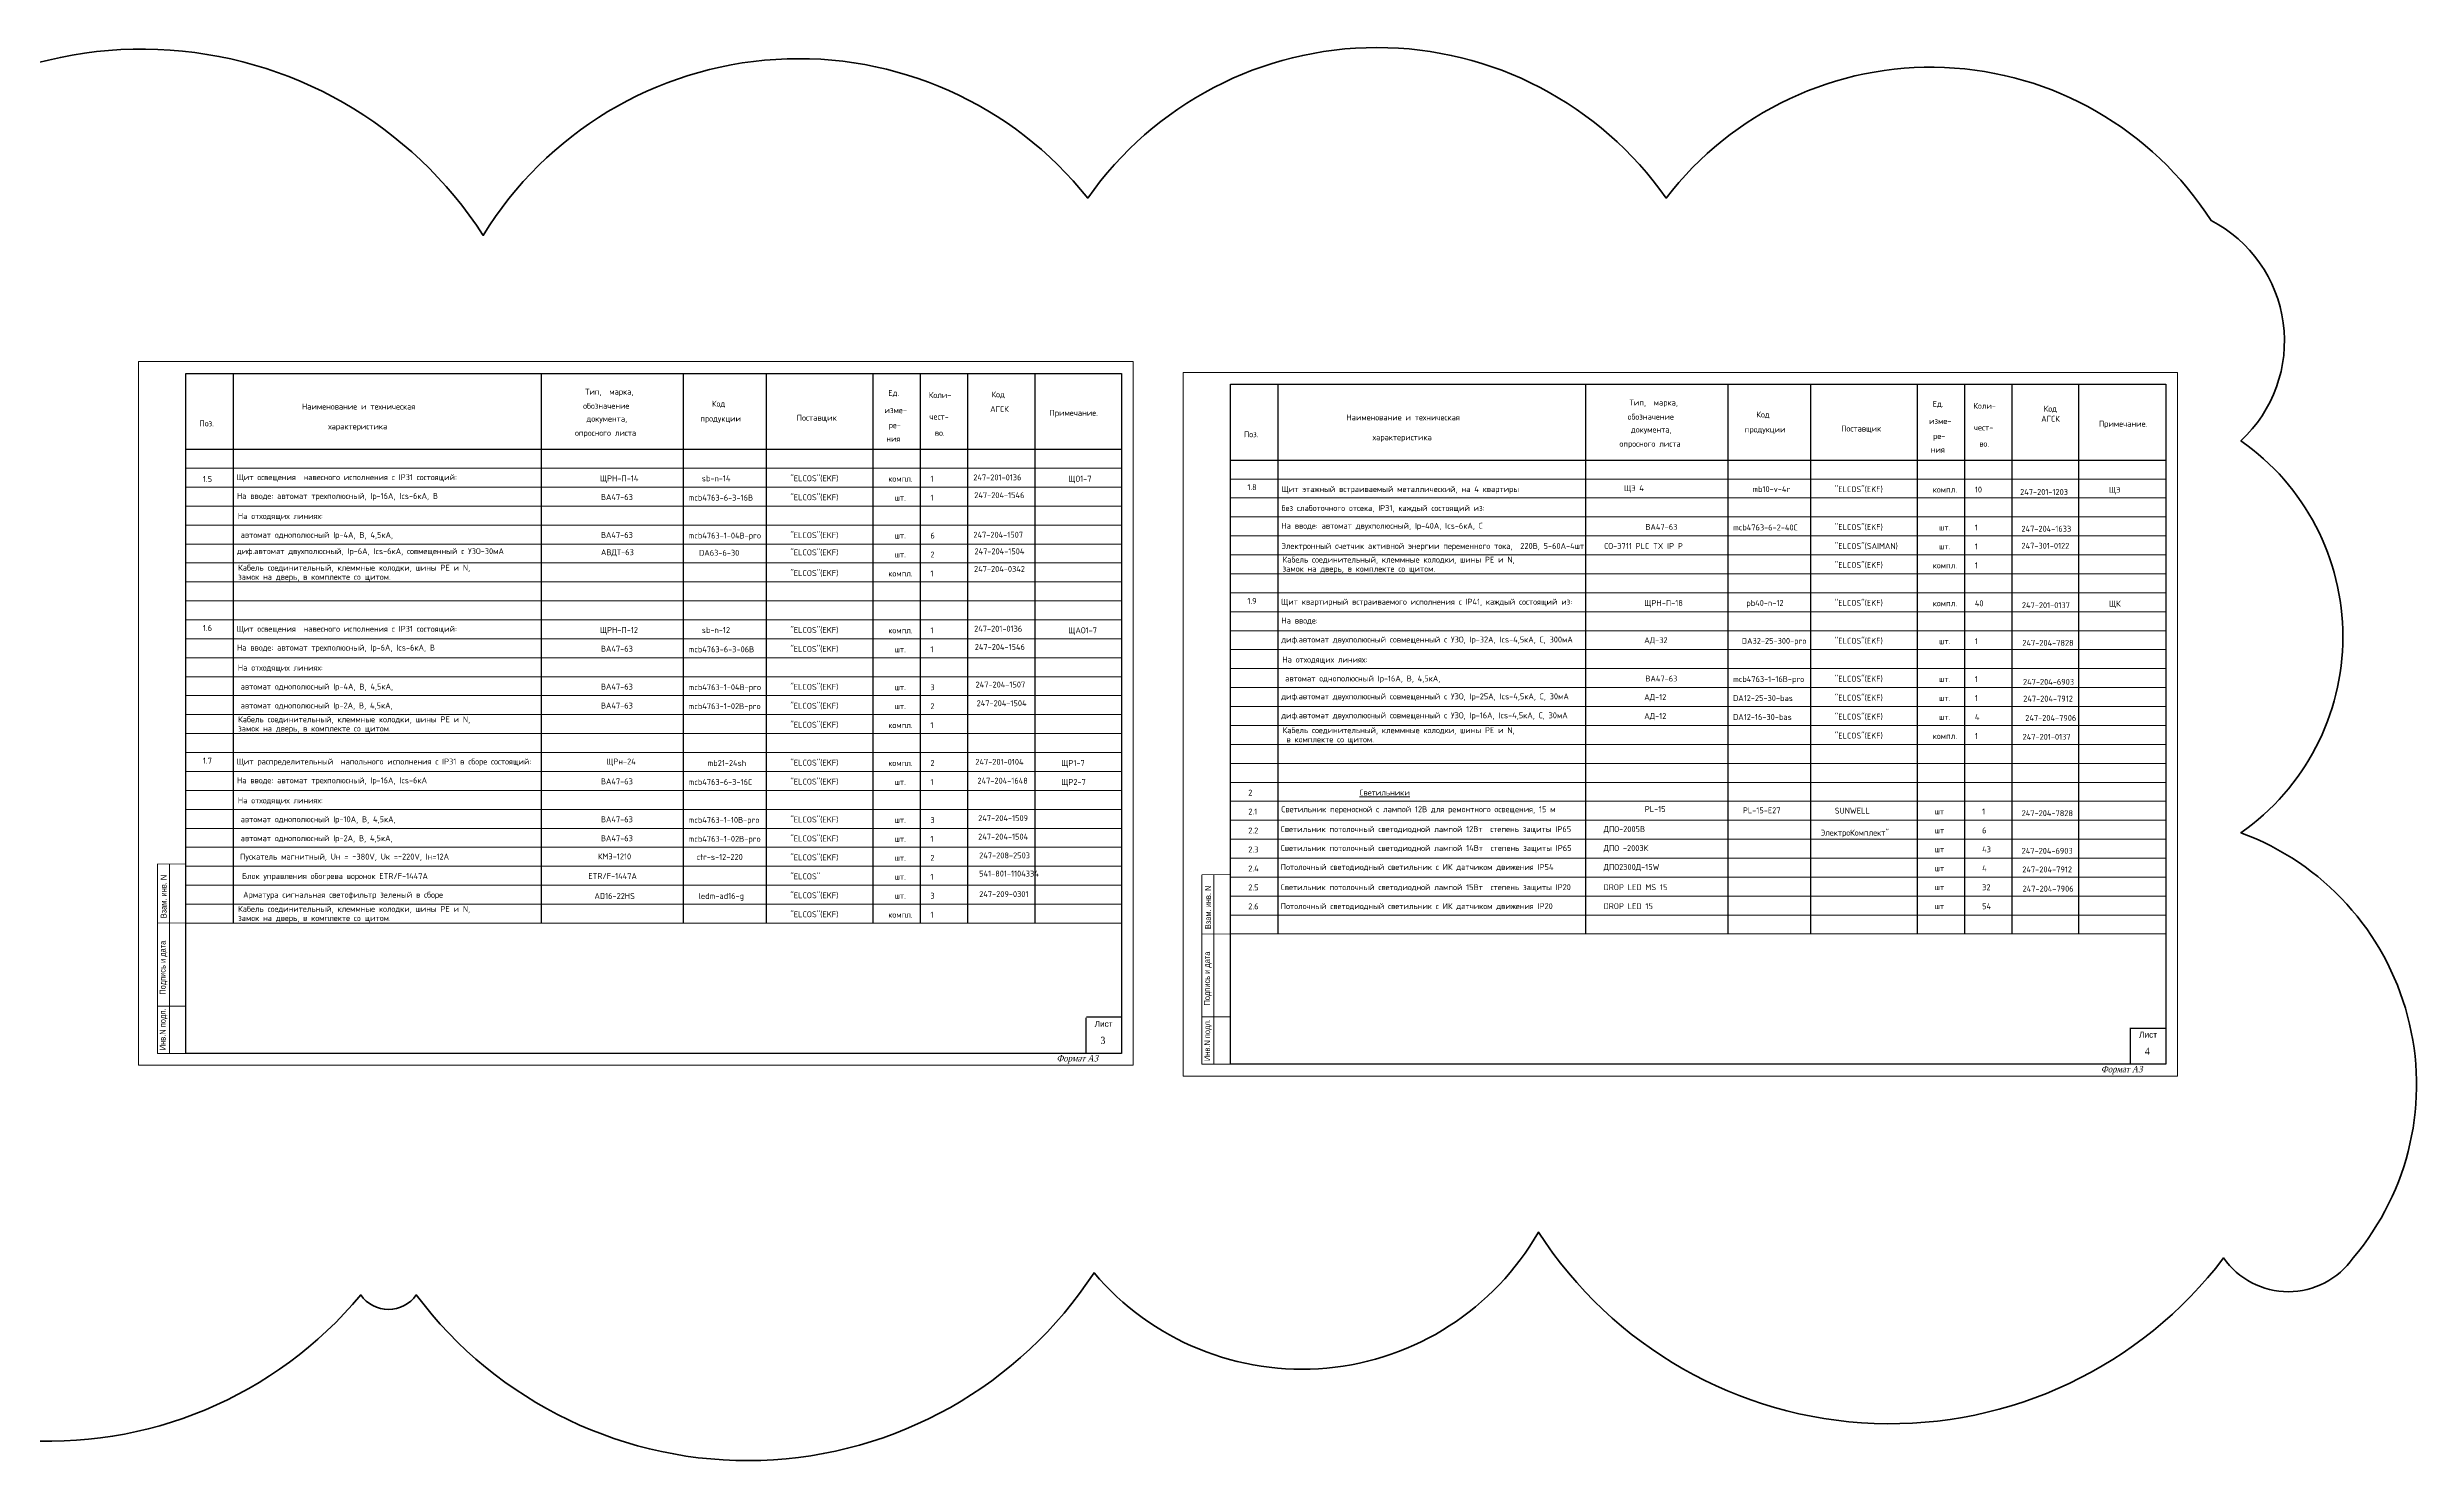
# Model space of a CAD drawing. Header units: millimetres. Extents: x 238368 to 12576735, y -3287118 to 3545602.
# Drawn here: x 5284862 to 5384904, y -2091532 to -2031892 of the extents above; entities that cross this region are included whole.
import ezdxf
from ezdxf.enums import TextEntityAlignment as Align

# ---------------------------------------------------------------- set-up
doc = ezdxf.new("R2010")
doc.units = ezdxf.units.MM
doc.linetypes.add('0', pattern=[0])
doc.layers.get('0').update_dxf_attribs({"lineweight": 13})
for name, color, linetype, lineweight in [('Text standart (rus)', 7, 'Continuous', 13), ('Спецификация ЭЛ', 7, 'Continuous', 0), ('ЭЛ текст', 7, 'Continuous', 20), ('ЭЛ. текст', 7, 'Continuous', 0), ('ЭОМ', 250, 'Continuous', 35)]:
    doc.layers.add(name, color=color, linetype=linetype, lineweight=lineweight)
doc.layers.add('Рамка_чертежа', color=7, linetype='Continuous')
doc.styles.add('Arial', font='arial.ttf')
doc.styles.get("Standard").update_dxf_attribs({"font": 'isocpeur.ttf', "width": 0.8})
doc.styles.add('TNRC', font='times.ttf')

msp = doc.modelspace()

# ---------------------------------------------------------------- linework, layer by layer
at = {"color": 7, "ltscale": 0.3}
for p, q in [((5289512, -2074350), (5289512, -2066361)), ((5290012, -2074350), (5290012, -2066361)), ((5333614, -2074808), (5333614, -2066819)), ((5334114, -2074808), (5334114, -2066819)), ((5289512, -2072350), (5290712, -2072350)), ((5333614, -2072808), (5334814, -2072808)), ((5290012, -2074350), (5289512, -2074350)), ((5290712, -2074350), (5290012, -2074350)), ((5334114, -2074808), (5333614, -2074808)), ((5334814, -2074808), (5334114, -2074808))]:
    msp.add_line(p, q, dxfattribs=at)
at = {"color": 7, "linetype": 'Continuous', "ltscale": 3, "const_width": 30}
for points in [[(5290712, -2074350), (5289512, -2074350), (5289512, -2066350), (5290712, -2066350)], [(5290012, -2066350), (5290012, -2074350)], [(5334814, -2074808), (5333614, -2074808), (5333614, -2066808), (5334814, -2066808)], [(5334114, -2066808), (5334114, -2074808)], [(5289512, -2068850), (5290712, -2068850)], [(5333614, -2069308), (5334814, -2069308)], [(5289512, -2072350), (5290712, -2072350)], [(5333614, -2072808), (5334814, -2072808)]]:
    msp.add_lwpolyline(points, dxfattribs=at)
at = {"layer": 'Рамка_чертежа', "lineweight": 30}
for p, q in [((5290712, -2074350), (5290712, -2045650)), ((5330212, -2045650), (5330212, -2074350)), ((5334814, -2074808), (5334814, -2046108)), ((5374314, -2046108), (5374314, -2074808)), ((5328712, -2072850), (5328712, -2074350)), ((5330245, -2072817), (5328745, -2072817)), ((5374298, -2073291), (5372798, -2073291)), ((5372814, -2073308), (5372814, -2074808)), ((5330212, -2074350), (5290712, -2074350)), ((5374314, -2074808), (5334814, -2074808))]:
    msp.add_line(p, q, dxfattribs=at)
at = {"layer": 'Спецификация ЭЛ', "color": 7, "linetype": '0', "lineweight": 18}
for p, q in [((5288712, -2074850), (5288712, -2045150)), ((5288712, -2045150), (5330712, -2045150)), ((5330712, -2074850), (5330712, -2045150)), ((5332814, -2075308), (5332814, -2045608)), ((5332814, -2045608), (5374814, -2045608)), ((5374814, -2075308), (5374814, -2045608)), ((5290712, -2049650), (5330212, -2049650)), ((5290712, -2050450), (5330212, -2050450)), ((5334814, -2050108), (5374314, -2050108)), ((5290712, -2051250), (5330212, -2051250)), ((5334814, -2050908), (5374314, -2050908)), ((5334814, -2051708), (5374314, -2051708)), ((5290712, -2052050), (5330212, -2052050)), ((5290712, -2052850), (5330212, -2052850)), ((5334814, -2052508), (5374314, -2052508)), ((5290712, -2053650), (5330212, -2053650)), ((5334814, -2053308), (5374314, -2053308)), ((5290712, -2054450), (5330212, -2054450)), ((5334814, -2054108), (5374314, -2054108)), ((5290712, -2055250), (5330212, -2055250)), ((5334814, -2054908), (5374314, -2054908)), ((5334814, -2055708), (5374314, -2055708)), ((5290712, -2056050), (5330212, -2056050)), ((5290712, -2056850), (5330212, -2056850)), ((5334814, -2056508), (5374314, -2056508)), ((5290712, -2057650), (5330212, -2057650)), ((5334814, -2057308), (5374314, -2057308)), ((5290712, -2058450), (5330212, -2058450)), ((5334814, -2058108), (5374314, -2058108)), ((5290712, -2059250), (5330212, -2059250)), ((5334814, -2058908), (5374314, -2058908)), ((5334814, -2059708), (5374314, -2059708)), ((5290712, -2060050), (5330212, -2060050)), ((5290712, -2060850), (5330212, -2060850)), ((5334814, -2060508), (5374314, -2060508)), ((5290712, -2061650), (5330212, -2061650)), ((5334814, -2061308), (5374314, -2061308)), ((5290712, -2062450), (5330212, -2062450)), ((5334814, -2062108), (5374314, -2062108)), ((5290712, -2063250), (5330212, -2063250)), ((5334814, -2062908), (5374314, -2062908)), ((5334814, -2063708), (5374314, -2063708)), ((5290712, -2064050), (5330212, -2064050)), ((5290712, -2064850), (5330212, -2064850)), ((5334814, -2064508), (5374314, -2064508)), ((5290712, -2065650), (5330212, -2065650)), ((5334814, -2065308), (5374314, -2065308)), ((5290712, -2066450), (5330212, -2066450)), ((5334814, -2066108), (5374314, -2066108)), ((5290712, -2067250), (5330212, -2067250)), ((5334814, -2066908), (5374314, -2066908)), ((5334814, -2067708), (5374314, -2067708)), ((5290712, -2068050), (5330212, -2068050)), ((5290712, -2068850), (5330212, -2068850)), ((5334814, -2068508), (5374314, -2068508)), ((5334814, -2069308), (5374314, -2069308)), ((5330712, -2074850), (5288712, -2074850)), ((5374814, -2075308), (5332814, -2075308))]:
    msp.add_line(p, q, dxfattribs=at)
at = {"layer": 'Спецификация ЭЛ', "color": 7, "linetype": '0', "lineweight": 30}
for p, q in [((5290712, -2066950), (5290712, -2045650)), ((5290712, -2045650), (5330212, -2045650)), ((5292712, -2045650), (5292712, -2068850)), ((5305712, -2045650), (5305712, -2068850)), ((5311712, -2045650), (5311712, -2068850)), ((5315212, -2045650), (5315212, -2068850)), ((5319712, -2045650), (5319712, -2068850)), ((5321712, -2045650), (5321712, -2068850)), ((5323712, -2045650), (5323712, -2068850)), ((5326560, -2045650), (5326560, -2068850)), ((5334814, -2067408), (5334814, -2046108)), ((5334814, -2046108), (5374314, -2046108)), ((5336814, -2046108), (5336814, -2069308)), ((5349814, -2046108), (5349814, -2069308)), ((5355814, -2046108), (5355814, -2069308)), ((5359314, -2046108), (5359314, -2069308)), ((5363814, -2046108), (5363814, -2069308)), ((5365814, -2046108), (5365814, -2069308)), ((5367814, -2046108), (5367814, -2069308)), ((5370628, -2046108), (5370628, -2069308)), ((5290712, -2048850), (5330212, -2048850)), ((5334814, -2049308), (5374314, -2049308))]:
    msp.add_line(p, q, dxfattribs=at)
at = {"layer": 'ЭОМ', "color": 2, "lineweight": 50, "ltscale": 100}
msp.add_lwpolyline([(5270102, -2082199, 0.5205671), (5298093, -2084543, 0.5205671), (5298093, -2084543, 0.5205671), (5300439, -2084543, 0.5205671), (5329056, -2083605, 0.5205671), (5329056, -2083605, 0.5205671), (5347822, -2081886, 0.5205671), (5376752, -2082980, 0.5205671), (5376752, -2082980, 0.5205671), (5382225, -2082980, 0.5205671), (5377484, -2065038, 0.5205671), (5377484, -2048491, 0.5205671), (5376224, -2039199, 0.5205671), (5353217, -2038254, 0.5205671), (5328793, -2038254, 0.5205671), (5303265, -2039829, 0.5205671), (5275216, -2038726, 0.5205671)], format="xyb", dxfattribs=at)

# ---------------------------------------------------------------- texts
at = {"style": 'Arial'}
for p in [(5329462, -2073100), (5373564, -2073558)]:
    msp.add_text('Лист', height=250, dxfattribs=at).set_placement(p, align=Align.MIDDLE_CENTER)
at = {"lineweight": 15, "style": 'TNRC', "width": 0.9}
for s, p in [('3', (5329432, -2073797, -26)), ('4', (5373535, -2074255, -26))]:
    msp.add_text(s, height=300, dxfattribs=at).set_placement(p, align=Align.MIDDLE_CENTER)
at = {"layer": 'Text standart (rus)'}
for s, p in [('Тип,  марка,', (5307570, -2046547)), ('Код', (5312922, -2047053)), ('Ед.', (5320366, -2046603)), ('Коли-', (5322081, -2046687)), ('Тип,  марка,', (5351672, -2047005)), ('Ед.', (5364468, -2047062)), ('Поз.', (5291282, -2047887)), ('Наименование и техническая', (5295609, -2047174)), ('характеристика', (5296722, -2048013)), ('обозначение', (5307484, -2047146)), ('документа,', (5307627, -2047687)), ('продукции', (5312431, -2047681)), ('Поставщик', (5316504, -2047645)), ('изме-', (5320212, -2047328)), ('ре-', (5320384, -2047962)), ('чест-', (5322106, -2047599)), ('Примечание.', (5327176, -2047441)), ('Наименование и техническая', (5339712, -2047632)), ('обозначение', (5351587, -2047604)), ('Код', (5357024, -2047511)), ('Поставщик', (5360606, -2048103)), ('изме-', (5364314, -2047786)), ('Коли-', (5366184, -2047145)), ('Примечание.', (5371488, -2047900)), ('опросного листа', (5307142, -2048286)), ('ния', (5320288, -2048534)), ('во.', (5322335, -2048284)), ('Поз.', (5335385, -2048345)), ('характеристика', (5340824, -2048472)), ('опросного листа', (5351244, -2048745)), ('документа,', (5351729, -2048146)), ('продукции', (5356534, -2048139)), ('ния', (5364390, -2048993)), ('ре-', (5364486, -2048420)), ('чест-', (5366209, -2048058)), ('во.', (5366437, -2048742)), ('1.5', (5291429, -2050231)), ('Щит освещения  навесного исполнения с IP31 состоящий: ', (5292854, -2050155)), ('На вводе: автомат трехполюсный, Iр-16А, Ics-6кА, B', (5292864, -2050948)), ('ЩРН-П-14', (5308188, -2050205)), ('ВА47-63', (5308236, -2050994)), ('mcb4763-6-3-16B', (5311938, -2051018)), ('sb-n-14', (5312495, -2050205)), (' "ELCOS"(EKF)', (5316072, -2050202)), (' "ELCOS"(EKF)', (5316072, -2051002)), ('компл.', (5320369, -2050219)), ('шт.', (5320640, -2051019)), ('1', (5322148, -2050219)), ('1', (5322148, -2051019)), ('ЩО1-7', (5327969, -2050218)), ('1.8', (5335532, -2050577)), ('Щит этажный встраиваемый металлический, на 4 квартиры ', (5336975, -2050658)), ('ЩЭ 4', (5351434, -2050618)), ('mb10-v-4r', (5356855, -2050658)), (' "ELCOS"(EKF)', (5360174, -2050660)), ('компл.', (5364471, -2050677)), ('10', (5366251, -2050677)), ('ЩЭ', (5371908, -2050689)), ('На отходящих линиях: ', (5292903, -2051795)), ('без слаботочного отсека, IP31, каждый состоящий из:', (5336975, -2051458)), ('автомат однополюсный Iр-4А, B, 4,5кA,', (5293024, -2052591)), ('ВА47-63', (5308236, -2052594)), ('mcb4763-1-04В-pro', (5311938, -2052618)), (' "ELCOS"(EKF)', (5316072, -2052602)), ('шт.', (5320640, -2052619)), ('6', (5322148, -2052619)), ('Электронный счетчик активной энергии переменного тока,  220В, 5-60А-4шт', (5336975, -2053058)), ('На вводе: автомат двухполюсный, Iр-40А, Ics-6кА, С', (5336967, -2052206)), ('СО-Э711 PLC TX IP P', (5350605, -2053058)), ('ВА47-63', (5352339, -2052252)), ('mcb4763-6-2-40С', (5356041, -2052276)), (' "ELCOS"(EKF)', (5360174, -2052260)), (' "ELCOS"(SAIMAN)', (5360174, -2053060)), ('шт.', (5364742, -2052277)), ('1', (5366251, -2052277)), ('1', (5366251, -2053077)), ('диф.автомат двухполюсный, Iр-6А, Ics-6кА, совмещенный с УЗО-30мА', (5292864, -2053276)), ('Кабель соединительный, клеммные колодки, шины PE и N, ', (5292916, -2053975)), ('АВДТ-63', (5308236, -2053322)), ('DA63-6-30', (5312381, -2053346)), (' "ELCOS"(EKF)', (5316072, -2053330)), ('шт.', (5320640, -2053419)), ('2', (5322148, -2053419)), ('замок на дверь, в комплекте со щитом.', (5337019, -2054020)), ('Кабель соединительный, клеммные колодки, шины PE и N, ', (5337019, -2053633)), (' "ELCOS"(EKF)', (5360174, -2053860)), ('компл.', (5364471, -2053877)), ('шт.', (5364742, -2053077)), ('1', (5366251, -2053877)), ('замок на дверь, в комплекте со щитом.', (5292916, -2054362)), (' "ELCOS"(EKF)', (5316072, -2054202)), ('компл.', (5320369, -2054219)), ('1', (5322148, -2054219)), ('1.9', (5335532, -2055377)), ('Щит квартирный встраиваемого исполнения с IP41, каждый состоящий из: ', (5336957, -2055413)), ('ЩРН-П-18', (5352291, -2055464)), ('pb40-n-12', (5356598, -2055464)), (' "ELCOS"(EKF)', (5360174, -2055460)), ('компл.', (5364471, -2055477)), ('40', (5366251, -2055477)), ('ЩК', (5371908, -2055489)), ('1.6', (5291429, -2056519)), ('Щит освещения  навесного исполнения с IP31 состоящий: ', (5292854, -2056555)), ('ЩРН-П-12', (5308188, -2056605)), ('sb-n-12', (5312495, -2056605)), (' "ELCOS"(EKF)', (5316072, -2056602)), ('компл.', (5320369, -2056619)), ('1', (5322148, -2056619)), ('ЩАО1-7', (5327969, -2056618)), ('диф.автомат двухполюсный совмещенный с УЗО, Iр-32А, Ics-4,5кА, С, 300мА', (5336967, -2057006)), ('На вводе:', (5336967, -2056206)), ('АД-32', (5352291, -2057034)), ('DA32-25-300-pro', (5356413, -2057064)), (' "ELCOS"(EKF)', (5360174, -2057060)), ('1', (5366251, -2057077)), ('На вводе: автомат трехполюсный, Iр-6А, Ics-6кА, B', (5292864, -2057348)), ('ВА47-63', (5308236, -2057394)), ('mcb4763-6-3-06B', (5311938, -2057418)), (' "ELCOS"(EKF)', (5316072, -2057402)), ('шт.', (5320640, -2057419)), ('1', (5322148, -2057419)), ('На отходящих линиях: ', (5337005, -2057853)), ('шт.', (5364742, -2057077)), ('На отходящих линиях: ', (5292903, -2058195)), ('автомат однополюсный Iр-4А, B, 4,5кA,', (5293024, -2058991)), ('ВА47-63', (5308236, -2058994)), ('mcb4763-1-04В-pro', (5311938, -2059018)), (' "ELCOS"(EKF)', (5316072, -2059002)), ('шт.', (5320640, -2059019)), ('3', (5322148, -2059019)), ('автомат однополюсный Iр-16А, B, 4,5кA,', (5337126, -2058650)), ('ВА47-63', (5352339, -2058652)), ('mcb4763-1-16В-pro', (5356041, -2058676)), (' "ELCOS"(EKF)', (5360174, -2058660)), ('шт.', (5364742, -2058677)), ('1', (5366251, -2058677)), ('автомат однополюсный Iр-2А, B, 4,5кA,', (5293024, -2059791)), ('ВА47-63', (5308236, -2059794)), ('mcb4763-1-02В-pro', (5311938, -2059818)), (' "ELCOS"(EKF)', (5316072, -2059802)), ('шт.', (5320640, -2059819)), ('2', (5322148, -2059819)), ('диф.автомат двухполюсный совмещенный с УЗО, Iр-25А, Ics-4,5кА, С, 30мА', (5336967, -2059406)), ('АД-12', (5352291, -2059434)), ('DA12-25-30-bas', (5356041, -2059476)), (' "ELCOS"(EKF)', (5360174, -2059460)), ('шт.', (5364742, -2059477)), ('1', (5366251, -2059477)), ('замок на дверь, в комплекте со щитом.', (5292916, -2060762)), ('Кабель соединительный, клеммные колодки, шины PE и N, ', (5292916, -2060375)), (' "ELCOS"(EKF)', (5316072, -2060602)), ('компл.', (5320369, -2060619)), ('1', (5322148, -2060619)), ('диф.автомат двухполюсный совмещенный с УЗО, Iр-16А, Ics-4,5кА, С, 30мА', (5336967, -2060206)), ('Кабель соединительный, клеммные колодки, шины PE и N, ', (5337019, -2060833)), ('АД-12', (5352291, -2060234)), ('DA12-16-30-bas', (5356041, -2060276)), (' "ELCOS"(EKF)', (5360174, -2060260)), (' "ELCOS"(EKF)', (5360174, -2061060)), ('шт.', (5364742, -2060277)), ('1', (5366251, -2061077)), ('4', (5366251, -2060277)), (' в комплекте со щитом.', (5337019, -2061220)), ('компл.', (5364471, -2061077)), ('1.7', (5291429, -2062119)), ('Щит распределительный  напольного исполнения с IP31 в сборе состоящий: ', (5292854, -2062155)), ('На вводе: автомат трехполюсный, Iр-16А, Ics-6кА', (5292864, -2062948)), ('ВА47-63', (5308236, -2062994)), ('ЩРн-24', (5308457, -2062155)), ('mcb4763-6-3-16C', (5311938, -2063018)), ('mb21-24sh', (5312739, -2062218)), (' "ELCOS"(EKF)', (5316072, -2062202)), (' "ELCOS"(EKF)', (5316072, -2063002)), ('компл.', (5320369, -2062219)), ('шт.', (5320640, -2063019)), ('1', (5322148, -2063019)), ('2', (5322148, -2062219)), ('ЩР1-7', (5327671, -2062219)), ('ЩР2-7', (5327671, -2063019)), ('На отходящих линиях: ', (5292903, -2063795)), ('2', (5335571, -2063467)), ('автомат однополюсный Iр-10А, B, 4,5кA,', (5293024, -2064591)), ('ВА47-63', (5308236, -2064594)), ('mcb4763-1-10В-pro', (5311938, -2064618)), (' "ELCOS"(EKF)', (5316072, -2064602)), ('шт.', (5320640, -2064619)), ('3', (5322148, -2064619)), ('2.1', (5335571, -2064267)), ('2.2', (5335571, -2065067)), ('Светильник потолочный светодиодной лампой 12Вт  степень защиты IP65', (5336943, -2065007)), ('Светильник переносной с лампой 12В для ремонтного освещения, 15 м ', (5336966, -2064169)), ('ДПО-2005В', (5350574, -2065007)), (' PL-15', (5352151, -2064160)), ('PL-15-E27 ', (5356457, -2064214)), ('ЭлектроКомплект"', (5359747, -2065157)), ('SUNWELL', (5360337, -2064229)), ('шт', (5364557, -2064258)), ('1', (5366558, -2064262)), ('6', (5366558, -2065062)), ('автомат однополюсный Iр-2А, B, 4,5кA,', (5293024, -2065391)), ('ВА47-63', (5308236, -2065394)), ('mcb4763-1-02В-pro', (5311938, -2065418)), (' "ELCOS"(EKF)', (5316072, -2065402)), ('шт.', (5320640, -2065419)), ('1', (5322148, -2065419)), ('2.3', (5335571, -2065867)), ('Светильник потолочный светодиодной лампой 14Вт  степень защиты IP65', (5336943, -2065807)), ('ДПО -2003К', (5350574, -2065807)), ('шт', (5364557, -2065058)), ('шт', (5364557, -2065858)), ('43', (5366558, -2065862)), ('Пускатель магнитный, Uн = ~380V, Uк =~220V, Iн=12А', (5293000, -2066169)), ('Блок управления обогрева воронок ETR/F-1447А', (5293082, -2066988)), ('ETR/F-1447А', (5307704, -2066988)), ('КМЭ-1210', (5308106, -2066160)), ('ctr-s-12-220', (5312276, -2066184)), (' "ELCOS"(EKF)', (5316072, -2066202)), (' "ELCOS"', (5316072, -2067002)), ('шт.', (5320640, -2066219)), ('шт.', (5320640, -2067019)), ('1', (5322148, -2067019)), ('2', (5322148, -2066219)), ('2.4', (5335571, -2066667)), ('Потолочный светодиодный светильник с ИК датчиком движения IP54', (5336943, -2066607)), ('ДПО2300Д-15W', (5350574, -2066607)), ('шт', (5364557, -2066658)), ('4', (5366558, -2066662)), ('Арматура сигнальная светофильтр зеленый в сборе ', (5293129, -2067778)), ('AD16-22HS', (5307963, -2067830)), ('ledm-ad16-g', (5312355, -2067829)), (' "ELCOS"(EKF)', (5316072, -2067802)), ('шт.', (5320640, -2067819)), ('3', (5322148, -2067819)), ('2.5', (5335571, -2067467)), ('шт', (5364557, -2067458)), ('32', (5366558, -2067462)), ('замок на дверь, в комплекте со щитом.', (5292916, -2068762)), ('Кабель соединительный, клеммные колодки, шины PE и N, ', (5292916, -2068375)), (' "ELCOS"(EKF)', (5316072, -2068602)), ('компл.', (5320369, -2068619)), ('1', (5322148, -2068619)), ('2.6', (5335571, -2068267)), ('шт', (5364557, -2068258)), ('54', (5366558, -2068262))]:
    msp.add_text(s, height=250, dxfattribs=at).set_placement(p)
at = {"layer": 'Text standart (rus)', "color": 0}
for s, p in [('Код ', (5324728, -2046663)), ('АГСК', (5324672, -2047275)), ('АГСК', (5369052, -2047689)), ('Код', (5369157, -2047264)), ('247-201-0136', (5323960, -2050164)), ('247-204-1546', (5323999, -2050914)), ('247-201-1203', (5368162, -2050778)), ('247-204-1507', (5323964, -2052585)), ('247-204-1633', (5368218, -2052331)), ('247-301-0122', (5368218, -2053050)), ('247-204-0342', (5323990, -2054026)), ('247-204-1504', (5324008, -2053283)), ('247-201-0137', (5368237, -2055557)), ('247-201-0136', (5323993, -2056549)), ('247-204-1546', (5324020, -2057320)), ('247-204-7828', (5368256, -2057145)), ('247-204-1507', (5324055, -2058906)), ('247-204-6903', (5368284, -2058791)), ('247-204-1504', (5324099, -2059695)), ('247-204-7912', (5368293, -2059501)), ('247-201-0137', (5368266, -2061113)), ('247-204-7906', (5368379, -2060314)), ('247-201-0104', (5324046, -2062167)), ('247-204-1648', (5324135, -2062964)), ('247-204-1509', (5324166, -2064543)), ('247-204-7828', (5368227, -2064334)), ('247-204-1504', (5324166, -2065324)), ('247-208-2503', (5324208, -2066118)), ('247-204-6903', (5368227, -2065923)), ('541-801-1104334', (5324208, -2066884)), ('247-204-7912', (5368255, -2066708)), ('247-209-0301', (5324208, -2067749)), ('247-204-7906', (5368265, -2067522))]:
    msp.add_text(s, height=250, dxfattribs=at).set_placement(p)
at = {"layer": 'Text standart (rus)', "lineweight": 18}
for s, p in [('%%UСветильники', (5340265, -2063463)), ('Светильник потолочный светодиодной лампой 15Вт  степень защиты IP20', (5336943, -2067458)), ('DROP LED MS 15', (5350574, -2067458)), ('Потолочный светодиодный светильник с ИК датчиком движения IP20', (5336943, -2068258)), ('DROP LED 15', (5350574, -2068258))]:
    msp.add_text(s, height=250, dxfattribs=at).set_placement(p)
at = {"layer": 'ЭЛ текст', "color": 7, "lineweight": 18, "style": 'TNRC', "oblique": 15, "width": 0.9}
for p in [(5327473, -2074687), (5371575, -2075146)]:
    msp.add_text('Формат А3', height=270, dxfattribs=at).set_placement(p)
at = {"layer": 'ЭЛ. текст', "color": 7, "linetype": '0', "lineweight": 18, "style": 'Arial', "width": 0.9}
for s, p in [('Взам. инв. N', (5289895, -2068645)), ('Взам. инв. N', (5333997, -2069103)), ('Подпись и дата', (5289853, -2071870)), ('Подпись и дата', (5333955, -2072328)), ('Инв.N подл.', (5289857, -2074214)), ('Инв.N подл.', (5333959, -2074672))]:
    msp.add_text(s, height=250, rotation=90, dxfattribs=at).set_placement(p)

doc.saveas('drawing.dxf')
